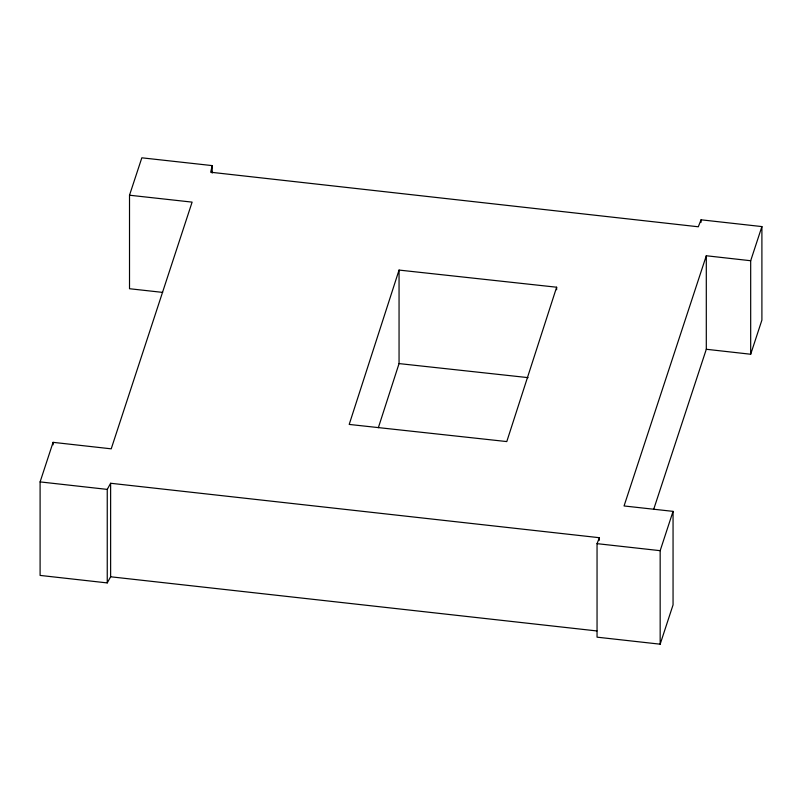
<?xml version="1.0" encoding="UTF-8"?>
<svg xmlns="http://www.w3.org/2000/svg" width="802" height="802" viewBox="0 0 802 802"><rect width="100%" height="100%" fill="white"/><g stroke="black" fill="none" stroke-linecap="round" stroke-linejoin="round"><path stroke-width="1.2" d="M162.656 292.389L129.513 288.73L129.513 195.217L141.834 157.814L212.199 165.603L210.685 172.23L698.291 226.776L701.068 219.808L761.9 226.585L761.9 320.098L750.682 354.243L706.301 349.271L653.68 509.35M399.055 270.073L349.201 424.428L506.784 441.571L556.638 287.216L399.055 270.073L399.055 363.587L378.343 427.707M599.405 540.207L599.405 537.711L110.626 483.265L110.626 576.778L107.247 582.914L40.1 575.415L40.1 481.902L53.082 442.343L111.217 448.829L192.109 202.124L129.513 195.217M761.9 226.585L750.682 260.73L706.301 255.758L624.056 505.962L673.058 511.365L673.058 604.878L660.166 644.186L597.049 637.169L597.049 543.656L599.405 537.711M660.166 644.186L660.166 550.673L673.058 511.365M107.247 582.914L107.247 489.4L110.626 483.265M399.055 363.587L528.097 377.632M597.049 543.656L660.166 550.673M40.1 481.902L107.247 489.4M110.626 576.778L596.919 630.953M750.682 260.73L750.682 354.243M706.301 255.758L706.301 349.271M701.068 219.808L701.068 222.304M556.638 287.216L556.638 289.712M212.199 165.603L212.199 173.092M53.082 442.343L53.082 444.839"/></g></svg>
